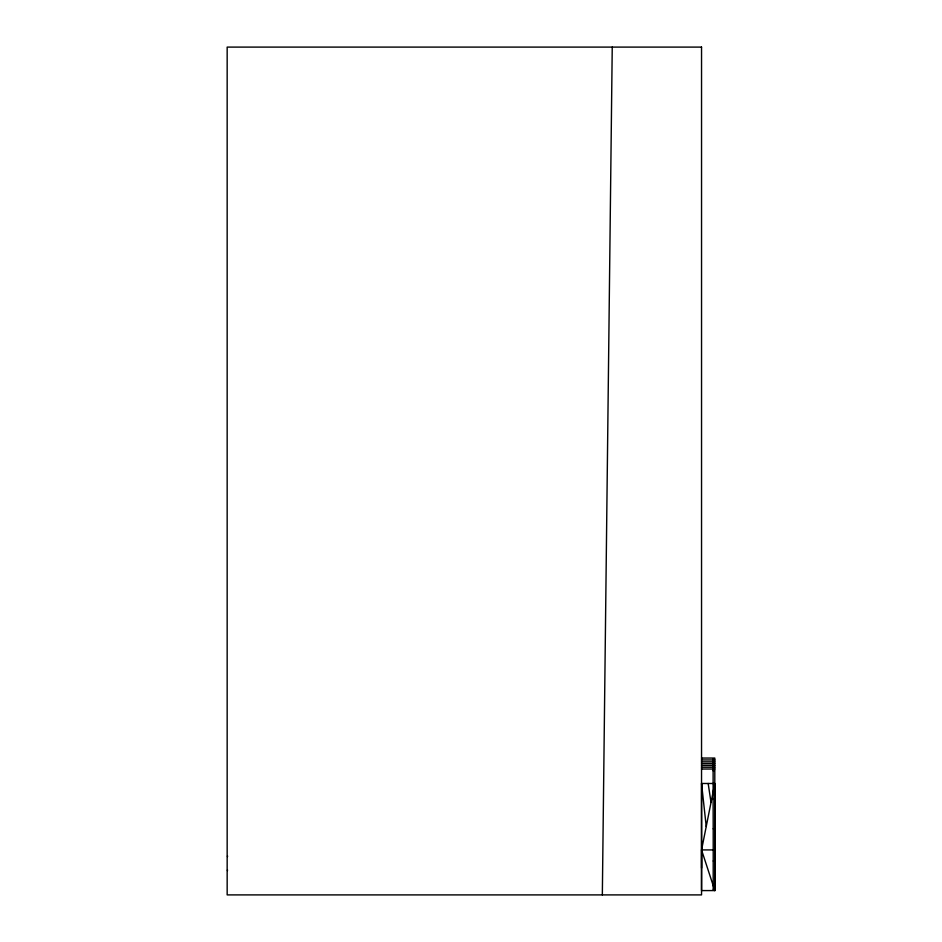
<?xml version="1.0" encoding="UTF-8"?>
<svg xmlns="http://www.w3.org/2000/svg" width="942" height="942" viewBox="0 0 942 942"><rect width="100%" height="100%" fill="white"/><g stroke="black" fill="none" stroke-linecap="round" stroke-linejoin="round"><path stroke-width="1.41" d="M713.2 889.201L713.212 861.07L713.801 861.118M602.338 894.9L612.241 47.1M713.541 759.052L714.319 759.158L713.023 759.111L713.118 770.78M701.566 868.077L701.543 783.485L714.801 783.485L701.566 849.919L701.543 890.579L714.837 890.579L714.801 758.051L701.543 758.051M227.469 869.878L227.469 870.644M227.528 855.889L227.528 856.655M701.543 759.947L714.801 759.947M701.543 761.842L714.801 761.842M701.543 763.632L714.801 763.632M701.543 765.434L714.801 765.434M701.543 767.224L714.801 767.224M701.543 769.025L714.801 769.025M713.212 860.964L713.212 828.795L713.801 828.936M714.837 849.919L701.543 849.919L714.837 890.579L714.801 783.485M713.2 889.354L713.801 889.354M708.172 783.485L711.022 802.454M701.543 783.485L706.229 826.523M714.801 849.814L714.837 890.579M713.718 770.78L713.118 770.721L713.118 799.016M713.706 799.016L713.118 798.957L713.212 828.83M713.636 770.627L714.401 770.827L713.636 770.627M713.624 798.863L714.389 799.063L713.624 798.863M713.718 828.783L714.495 828.984L713.718 828.783M713.718 860.964L714.495 861.165L713.753 860.87M713.706 889.201L714.448 889.495L713.753 889.095M701.543 47.1L227.163 47.1L227.163 894.9L701.543 894.9L701.543 47.1"/></g></svg>
